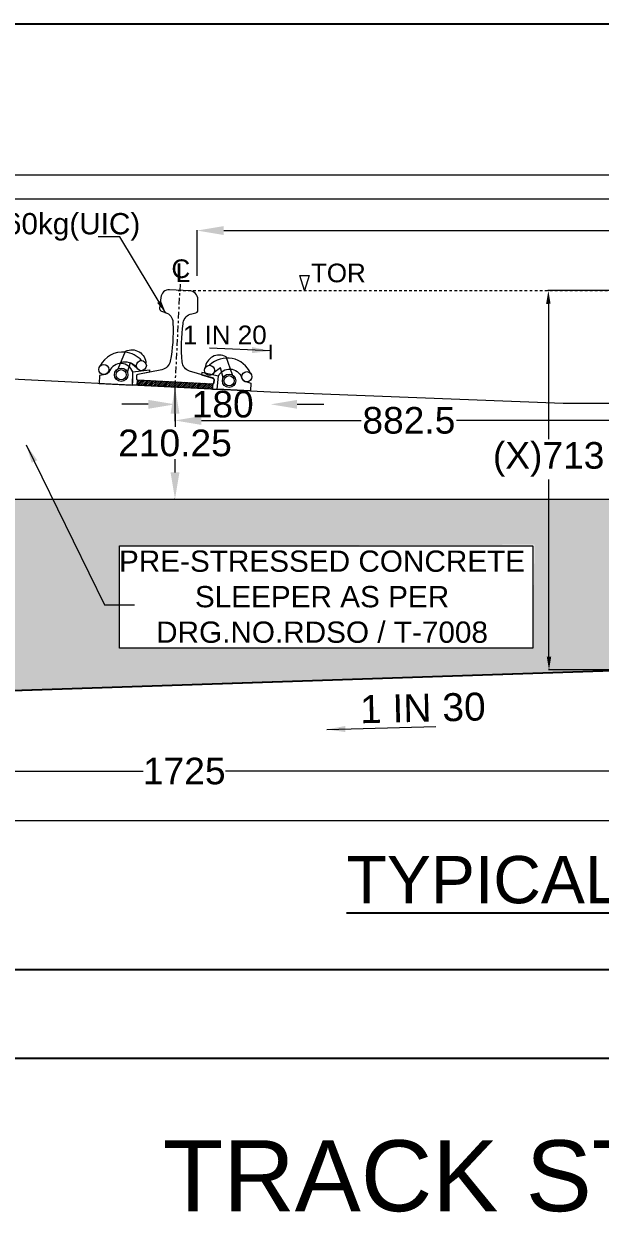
# Model space of a CAD drawing. Header units: metres. Extents: x 0 to 841, y 0 to 594.
# Drawn here: x 725.2 to 749.6, y 357.4 to 407.7 of the extents above; entities that cross this region are included whole.
import ezdxf

# ---------------------------------------------------------------- set-up
doc = ezdxf.new("R2010")
doc.units = ezdxf.units.M
doc.header["$MEASUREMENT"] = 0
doc.linetypes.add('CENTER', pattern=[2, 1.25, -0.25, 0.25, -0.25])
doc.linetypes.add('DASHED', pattern=[0.75, 0.5, -0.25])
for name, color, linetype, lineweight in [('AA_CON_0.30', 7, 'Continuous', 30), ('AA_TXT_0.20', 7, 'Continuous', 20), ('DIM', 7, 'Continuous', 5), ('DRAWING', 7, 'Continuous', 13), ('HATCH', 254, 'Continuous', 5), ('TRACK', 7, 'Continuous', 25)]:
    doc.layers.add(name, color=color, linetype=linetype, lineweight=lineweight)
doc.layers.add('LEGEND', color=7, linetype='Continuous')
doc.styles.get("Standard").update_dxf_attribs({"font": 'arial.ttf'})
doc.styles.add('Style-Arial', font='arial.ttf')
doc.dimstyles.new('1-100', dxfattribs={"dimtxt": 25, "dimasz": 25, "dimexe": 1, "dimexo": 1, "dimgap": 0.09, "dimtad": 0, "dimtih": 1, "dimtoh": 1, "dimdec": 0, "dimzin": 0, "dimdsep": 46, "dimtxsty": 'Standard', "dimcen": 0.09, "dimclrd": 256, "dimclre": 256, "dimclrt": 256, "dimadec": 0, "dimazin": 0, "dimtfac": 1, "dimtdec": 0, "dimtofl": 0, "dimtmove": 0, "dimatfit": 3, "dimfxl": 1, "dimtolj": 1, "dimtzin": 0, "dimlwd": 9, "dimlwe": 9, "dimarcsym": 0})

# ---------------------------------------------------------------- blocks, each defined once
blk = doc.blocks.new('*T57')
at = {"color": 0, "linetype": 'ByBlock', "lineweight": -2, "transparency": 16777216}
for p, q in [((0, 0), (138.7093478997689, 0)), ((0, 0), (0, -61.24867570331594)), ((138.7093478997689, 0), (138.7093478997689, -61.24867570331594)), ((0, -10), (138.7093478997689, -10)), ((78.0035726963323, -10), (78.0035726963323, -61.24867570331594)), ((78.0035726963323, -23.24867570331594), (138.7093478997689, -23.24867570331594)), ((99.65152478424193, -23.24867570331594), (99.65152478424193, -61.24867570331594)), ((78.0035726963323, -29.24867570331594), (138.7093478997689, -29.24867570331594)), ((0, -35.24867570331594), (138.7093478997689, -35.24867570331594)), ((0, -41.24867570331594), (138.7093478997689, -41.24867570331594)), ((0, -47.24867570331594), (138.7093478997689, -47.24867570331594)), ((0, -53.24867570331594), (138.7093478997689, -53.24867570331594)), ((0, -61.24867570331594), (138.7093478997689, -61.24867570331594))]:
    blk.add_line(p, q, dxfattribs=at)
at = {"color": 0, "transparency": 16777216}
for s, insert, char_height, width, attachment_point in [('TRACK STRUCTURE', (69.35467394988439, -5), 3, 138.5893478997689, 5), ('{\\C256;Difference between \\PFL- RL (Below Rail Seat)}', (108.3564602980506, -16.62433785165797), 2.5, 60.58577520343659, 5), ('{\\C256;RAIL SECTION: 60Kg/m (UIC 60Kg/m) \\PDFC LINE: 60Kg/m (UIC 60Kg/m)                                  IR MAIN LINE:52Kg/m}', (1.5, -22.62433785165797), 2.5, 75.0035726963323, 4), ('IR Line', (88.82754874028706, -26.24867570331594), 2.5, 21.52795208790963, 5), ('DFC', (119.1804363420054, -26.24867570331594), 2.5, 38.93782311552696, 5), ('172mm', (88.82754874028706, -32.24867570331594), 2.5, 21.52795208790963, 5), ('172mm', (119.1804363420054, -32.24867570331594), 2.5, 38.93782311552696, 5), ('RUBBER PAD ', (1.5, -38.24867570331594), 2.5, 75.0035726963323, 4), ('6mm', (88.82754874028706, -38.24867570331594), 2.5, 21.52795208790963, 5), ('10mm', (119.1804363420054, -38.24867570331594), 2.5, 38.93782311552696, 5), ('SLEEPER DEPTH', (1.5, -44.24867570331594), 2.5, 75.0035726963323, 4), ('210mm', (88.82754874028706, -44.24867570331594), 2.5, 21.52795208790963, 5), ('210mm', (119.1804363420054, -44.24867570331594), 2.5, 38.93782311552696, 5), ('BALLAST CUSHION', (1.5, -50.24867570331594), 2.5, 75.0035726963323, 4), ('300mm', (88.82754874028706, -50.24867570331594), 2.5, 21.52795208790963, 5), ('350mm', (119.1804363420054, -50.24867570331594), 2.5, 38.93782311552696, 5), ('Total Depth (FL TO RL)', (76.0035726963323, -57.24867570331594), 2.5, 74.0035726963323, 6), ('688mm', (88.82754874028706, -57.24867570331594), 2.5, 21.52795208790963, 5), ('742mm', (119.1804363420054, -57.24867570331594), 2.5, 38.93782311552696, 5)]:
    blk.add_mtext(s, dxfattribs=dict(at, insert=insert, char_height=char_height, width=width, attachment_point=attachment_point))
blk = doc.blocks.new('*D1543')
at = {"linetype": 'Continuous', "lineweight": 9, "transparency": 16777216}
for p, q in [((-30840.92372834956, 14590.79548127978), (-30840.92372834956, 14676.834664316)), ((-30790.92372834956, 14675.834664316), (-30024.61246761366, 14675.834664316)), ((-29214.72684309579, 14675.834664316), (-29870.03538712253, 14675.834664316)), ((-29164.72684309579, 14586.92049983962), (-29164.72684309579, 14676.834664316))]:
    blk.add_line(p, q, dxfattribs=at)
at = {"linetype": 'Continuous', "transparency": 16777216}
for points in [[(-30790.92372834956, 14684.16799764934), (-30790.92372834956, 14667.50133098267), (-30840.92372834956, 14675.834664316)], [(-29214.72684309579, 14684.16799764934), (-29214.72684309579, 14667.50133098267), (-29164.72684309579, 14675.834664316)]]:
    blk.add_solid(points, dxfattribs=at)
at = {"layer": 'Defpoints', "color": 0, "linetype": 'Continuous', "transparency": 16777216}
for p in [(-29164.72684309579, 14675.834664316), (-30840.92372834956, 14589.79548127978), (-29164.72684309579, 14585.92049983962)]:
    blk.add_point(p, dxfattribs=at)
at = {"color": 7, "linetype": 'Continuous', "lineweight": 0, "transparency": 16777216, "insert": (-29947.3239273681, 14675.834664316), "char_height": 50, "attachment_point": 5}
blk.add_mtext('\\A1;1676 ', dxfattribs=at)
blk = doc.blocks.new('*D1544')
at = {"linetype": 'Continuous', "lineweight": 9, "transparency": 16777216}
for p, q in [((-31377.72684309579, 14634.96517668135), (-31377.72684309579, 14736.57189229538)), ((-31327.72684309579, 14735.57189229538), (-30011.91204012657, 14735.57189229538)), ((-28677.72684309579, 14735.57189229538), (-29851.91204012657, 14735.57189229538)), ((-28627.72684309579, 14586.64120431224), (-28627.72684309579, 14736.57189229538))]:
    blk.add_line(p, q, dxfattribs=at)
at = {"linetype": 'Continuous', "transparency": 16777216}
for points in [[(-31327.72684309579, 14743.90522562872), (-31327.72684309579, 14727.23855896205), (-31377.72684309579, 14735.57189229538)], [(-28677.72684309579, 14743.90522562872), (-28677.72684309579, 14727.23855896205), (-28627.72684309579, 14735.57189229538)]]:
    blk.add_solid(points, dxfattribs=at)
at = {"layer": 'Defpoints', "color": 0, "linetype": 'Continuous', "transparency": 16777216}
for p in [(-28627.72684309579, 14735.57189229538), (-31377.72684309579, 14633.96517668135), (-28627.72684309579, 14585.64120431224)]:
    blk.add_point(p, dxfattribs=at)
at = {"color": 7, "linetype": 'Continuous', "lineweight": 0, "transparency": 16777216, "insert": (-29931.91204012657, 14735.57189229538), "char_height": 50, "attachment_point": 5}
blk.add_mtext('\\A1;2750 ', dxfattribs=at)
blk = doc.blocks.new('*D1552')
at = {"linetype": 'Continuous', "lineweight": 9, "transparency": 16777216}
for p, q in [((-30882.86402736227, 14381.71200809332), (-30883.58424943681, 14381.71200809332)), ((-30882.58424943681, 14331.71200809332), (-30882.58424943681, 14307.11565747953)), ((-30882.58424943681, 14221.46200809332), (-30882.58424943681, 14246.05835870737)), ((-30882.86402736227, 14171.46200809332), (-30883.58424943681, 14171.46200809332))]:
    blk.add_line(p, q, dxfattribs=at)
at = {"linetype": 'Continuous', "transparency": 16777216}
for points in [[(-30890.91758277014, 14331.71200809332), (-30874.25091610348, 14331.71200809332), (-30882.58424943681, 14381.71200809332)], [(-30890.91758277014, 14221.46200809332), (-30874.25091610348, 14221.46200809332), (-30882.58424943681, 14171.46200809332)]]:
    blk.add_solid(points, dxfattribs=at)
at = {"layer": 'Defpoints', "color": 0, "linetype": 'Continuous', "transparency": 16777216}
for p in [(-30881.86402736227, 14381.71200809332), (-30882.58424943681, 14171.46200809332), (-30881.86402736227, 14171.46200809332)]:
    blk.add_point(p, dxfattribs=at)
at = {"color": 7, "linetype": 'Continuous', "transparency": 16777216, "insert": (-30882.5842494368, 14276.58700809345), "char_height": 50, "width": 71.13778990450204, "attachment_point": 5}
blk.add_mtext('\\A1;210.25', dxfattribs=at)
blk = doc.blocks.new('*D1553')
at = {"linetype": 'Continuous', "lineweight": 9, "transparency": 16777216}
for p, q in [((-30932.86402736238, 14349.38044393633), (-30982.86402736238, 14349.38044393633)), ((-30652.86402736238, 14349.38044393633), (-30602.86402736238, 14349.38044393633))]:
    blk.add_line(p, q, dxfattribs=at)
at = {"linetype": 'Continuous', "transparency": 16777216}
for points in [[(-30932.86402736238, 14357.71377726966), (-30932.86402736238, 14341.047110603), (-30882.86402736238, 14349.38044393633)], [(-30652.86402736238, 14357.71377726966), (-30652.86402736238, 14341.047110603), (-30702.86402736238, 14349.38044393633)]]:
    blk.add_solid(points, dxfattribs=at)
at = {"layer": 'Defpoints', "color": 0, "linetype": 'Continuous', "transparency": 16777216}
for p in [(-30882.86402736238, 14349.38044393633), (-30882.86402736238, 14349.38044393633), (-30702.86402736238, 14349.38044393633)]:
    blk.add_point(p, dxfattribs=at)
at = {"color": 7, "linetype": 'Continuous', "transparency": 16777216, "insert": (-30792.86402736238, 14349.38044393633), "char_height": 50, "attachment_point": 5}
blk.add_mtext('\\A1;180', dxfattribs=at)
blk = doc.blocks.new('*D1554')
at = {"linetype": 'Continuous', "lineweight": 9, "transparency": 16777216}
for p, q in [((-32803.77225445228, 13566.95905255448), (-31538.63836187084, 13566.95905255448)), ((-30052.72684309568, 13566.95905255448), (-31317.86073567712, 13566.95905255448))]:
    blk.add_line(p, q, dxfattribs=at)
at = {"linetype": 'Continuous', "transparency": 16777216}
for points in [[(-32803.77225445228, 13575.29238588781), (-32803.77225445228, 13558.62571922114), (-32853.77225445228, 13566.95905255448)], [(-30052.72684309568, 13575.29238588781), (-30052.72684309568, 13558.62571922114), (-30002.72684309568, 13566.95905255448)]]:
    blk.add_solid(points, dxfattribs=at)
at = {"layer": 'Defpoints', "color": 0, "linetype": 'Continuous', "transparency": 16777216}
for p in [(-32853.77225445228, 13566.95905255448), (-30002.72684309568, 13566.95905255448), (-30002.72684309568, 13566.95905255448)]:
    blk.add_point(p, dxfattribs=at)
at = {"color": 7, "linetype": 'Continuous', "transparency": 16777216, "insert": (-31428.24954877398, 13566.95905255448), "char_height": 75, "attachment_point": 5}
blk.add_mtext('\\A1;2851', dxfattribs=at)
blk = doc.blocks.new('*D1555')
at = {"linetype": 'Continuous', "lineweight": 9, "transparency": 16777216}
for p, q in [((-31677.72684309568, 13660.16925033083), (-30942.72002181327, 13660.16925033083)), ((-30052.72684309568, 13660.16925033083), (-30787.73366437808, 13660.16925033083))]:
    blk.add_line(p, q, dxfattribs=at)
at = {"linetype": 'Continuous', "transparency": 16777216}
for points in [[(-31677.72684309568, 13668.50258366416), (-31677.72684309568, 13651.8359169975), (-31727.72684309568, 13660.16925033083)], [(-30052.72684309568, 13668.50258366416), (-30052.72684309568, 13651.8359169975), (-30002.72684309568, 13660.16925033083)]]:
    blk.add_solid(points, dxfattribs=at)
at = {"layer": 'Defpoints', "color": 0, "linetype": 'Continuous', "transparency": 16777216}
for p in [(-31727.72684309568, 13660.16925033083), (-30002.72684309568, 13660.16925033083), (-30002.72684309568, 13660.16925033083)]:
    blk.add_point(p, dxfattribs=at)
at = {"color": 7, "linetype": 'Continuous', "transparency": 16777216, "insert": (-30865.22684309568, 13660.16925033083), "char_height": 50, "attachment_point": 5}
blk.add_mtext('\\A1;1725', dxfattribs=at)
blk = doc.blocks.new('*D1537')
at = {"linetype": 'Continuous', "lineweight": 9, "transparency": 16777216}
for p, q in [((-30882.86402736238, 14380.71200809328), (-30882.86402736238, 14318.04887977941)), ((-30002.72684309568, 14380.71200809328), (-30002.72684309568, 14318.04887977941)), ((-30832.86402736238, 14319.04887977941), (-30532.37933700256, 14319.04887977941)), ((-30052.72684309568, 14319.04887977941), (-30353.21153345549, 14319.04887977941))]:
    blk.add_line(p, q, dxfattribs=at)
at = {"linetype": 'Continuous', "transparency": 16777216}
for points in [[(-30832.86402736238, 14327.38221311274), (-30832.86402736238, 14310.71554644608), (-30882.86402736238, 14319.04887977941)], [(-30052.72684309568, 14327.38221311274), (-30052.72684309568, 14310.71554644608), (-30002.72684309568, 14319.04887977941)]]:
    blk.add_solid(points, dxfattribs=at)
at = {"layer": 'Defpoints', "color": 0, "linetype": 'Continuous', "transparency": 16777216}
for p in [(-30882.86402736238, 14381.71200809328), (-30002.72684309568, 14381.71200809328), (-30002.72684309568, 14319.04887977941)]:
    blk.add_point(p, dxfattribs=at)
at = {"color": 7, "linetype": 'Continuous', "transparency": 16777216, "insert": (-30442.79543522903, 14319.04887977941), "char_height": 50, "attachment_point": 5}
blk.add_mtext('\\A1;882.5', dxfattribs=at)
blk = doc.blocks.new('*D1566')
at = {"linetype": 'Continuous', "lineweight": 9, "transparency": 16777216}
for p, q in [((-33153.97131681273, 14780.01980448209), (-31720.30624177874, 14780.01980448209)), ((-30052.97131681297, 14780.01980448209), (-31486.63639184696, 14780.01980448209))]:
    blk.add_line(p, q, dxfattribs=at)
at = {"linetype": 'Continuous', "transparency": 16777216}
for points in [[(-33153.97131681273, 14788.35313781542), (-33153.97131681273, 14771.68647114875), (-33203.97131681273, 14780.01980448209)], [(-30052.97131681297, 14788.35313781542), (-30052.97131681297, 14771.68647114875), (-30002.97131681297, 14780.01980448209)]]:
    blk.add_solid(points, dxfattribs=at)
at = {"layer": 'Defpoints', "color": 0, "linetype": 'Continuous', "transparency": 16777216}
for p in [(-33203.97131681273, 14780.01980448209), (-33203.97131681273, 14780.01980448209), (-30002.97131681297, 14780.01980448209)]:
    blk.add_point(p, dxfattribs=at)
at = {"color": 7, "linetype": 'Continuous', "transparency": 16777216, "insert": (-31603.47131681285, 14780.01980448209), "char_height": 75, "attachment_point": 5}
blk.add_mtext('\\A1;3800', dxfattribs=at)
blk = doc.blocks.new('*D1535')
at = {"linetype": 'Continuous', "lineweight": 9, "transparency": 16777216}
for p, q in [((-30003.72684157131, 14563.48306203131), (-30181.50104484767, 14563.17265742553)), ((-30180.4573949132, 14538.17444159291), (-30180.01316624301, 14283.7568316565)), ((-30179.3002241138, 13875.44227497425), (-30179.8812469265, 14208.20430778202)), ((-30002.48236785425, 13850.7509716307), (-30180.25657113061, 13850.44056702492))]:
    blk.add_line(p, q, dxfattribs=at)
at = {"linetype": 'Continuous', "transparency": 16777216}
for points in [[(-30176.29073459803, 14538.18171683604), (-30184.62405522836, 14538.16716634977), (-30180.50104637203, 14563.17440348388)], [(-30175.13356379863, 13875.44955021738), (-30183.46688442896, 13875.43499973111), (-30179.25657265497, 13850.44231308327)]]:
    blk.add_solid(points, dxfattribs=at)
at = {"layer": 'Defpoints', "color": 0, "linetype": 'Continuous', "transparency": 16777216}
for p in [(-30002.72684309567, 14563.48480808966), (-30179.25657265497, 13850.44231308327), (-30001.48236937861, 13850.75271768906)]:
    blk.add_point(p, dxfattribs=at)
at = {"color": 7, "linetype": 'Continuous', "transparency": 16777216, "insert": (-30179.94720658475, 14245.98056971926), "char_height": 50, "attachment_point": 5}
blk.add_mtext('\\A1;(X)713', dxfattribs=at)
blk = doc.blocks.new('TY-TCS')
at = {"layer": 'HATCH', "linetype": 'Continuous', "lineweight": 5}
h = blk.add_hatch(dxfattribs=at)
h.set_pattern_fill('GRAVEL', color=8, scale=100)
h.set_pattern_definition([(228.012787504, (-923182.6969355047, -235702.206809955), (-800.0000000000063, -900.0000000000003), [13.4536, -1331.90880470737]), (184.969740728, (-923191.6969355047, -235712.206809955), (1199.999999999997, 100.0000000000035), [23.0868, -2285.592476122999]), (132.510447078, (-923214.6969355047, -235714.206809955), (1000.000000000012, -1099.999999999987), [16.2788, -1611.60325960997]), (267.273689006, (-923253.6969355047, -235739.206809955), (100.0000000000024, 2000.000000000002), [21.02379999999997, -2081.355804162896]), (292.833654178, (-923254.6969355047, -235760.206809955), (-499.9999999999989, 1200.000000000003), [20.61549999999997, -2040.937312808828]), (357.273689006, (-923246.6969355047, -235779.206809955), (-2000.000000000002, 100.0000000000026), [21.02379999999997, -2081.355804162896]), (37.6942404667, (-923225.6969355047, -235780.206809955), (-1300, -999.9999999999974), [27.8029, -2752.4848548916]), (72.2553283749, (-923203.6969355047, -235763.206809955), (700.0000000000027, 2200), [26.24879999999997, -2598.632149681336]), (121.429565615, (-923195.6969355047, -235738.206809955), (-800.0000000000019, 1299.999999999999), [21.095, -2088.4073109729]), (175.236358309, (-923206.6969355047, -235720.206809955), (1099.999999999998, -100.0000000000038), [24.0832, -1180.07625787923]), (222.397437798, (-923230.6969355047, -235718.206809955), (-1199.999999999996, -1099.999999999997), [31.1448, -3083.33750047949]), (138.814074834, (-923154.6969355047, -235740.206809955), (-700.0000000000033, 600), [10.63009999999998, -1052.384481273468]), (171.46923439, (-923162.6969355047, -235733.206809955), (1300, -199.9999999999995), [20.2237, -2002.1511416157]), (225, (-923182.6969355047, -235730.206809955), (-1.110223024625157e-14, -99.99999999999329), [14.1421, -127.27925623731]), (203.198590514, (-923189.6969355047, -235718.206809955), (499.9999999999989, 199.9999999999975), [7.6158, -753.96151058639]), (291.801409486, (-923196.6969355047, -235721.206809955), (-99.9999999999684, 300.0000000000102), [10.7703, -527.74618071345]), (30.96375653209999, (-923192.6969355047, -235731.206809955), (300.0000000000053, 199.999999999998), [17.4929, -565.6022894845298]), (161.565051177, (-923177.6969355047, -235722.206809955), (200.0000000000012, -99.99999999999767), [12.64909999999999, -303.5786660168395]), (16.389540334, (-923254.6969355047, -235721.206809955), (999.9999999999966, 300.0000000000044), [17.72, -1754.28451466694]), (70.3461759419, (-923237.6969355047, -235716.206809955), (-400.000000000122, -1100.00000000034), [14.8661, -1471.7407747319]), (293.198590514, (-923177.6969355047, -235702.206809955), (-199.999999999997, 499.9999999999991), [15.2315, -746.34581058639]), (343.610459666, (-923171.6969355047, -235716.206809955), (-999.9999999999966, 300.0000000000044), [17.71999999999997, -1754.284514666898]), (339.44395478, (-923254.6969355047, -235783.206809955), (-500.0000000000036, 200.0000000000024), [17.08799999999997, -837.312374531749]), (294.775140569, (-923238.6969355047, -235789.206809955), (-500.0000000000005, 1100), [14.3178, -1417.4643063276]), (66.8014094864, (-923176.6969355047, -235802.206809955), (199.9999999999981, 499.999999999997), [15.2315, -746.34581058639]), (17.3540246363, (-923170.6969355047, -235788.206809955), (-1299.999999999998, -399.9999999999962), [16.7631, -1659.542361424]), (69.44395478040002, (-923225.6969355047, -235802.206809955), (-200.0000000000007, -499.9999999999955), [8.543999999999984, -845.856374531749]), (101.309932474, (-923182.6969355047, -235802.206809955), (-99.99999999999638, 400.0000000000013), [5.099, -504.80295135928]), (165.963756532, (-923183.6969355047, -235797.206809955), (299.9999999999959, -100.0000000000001), [20.6155, -391.69506256177]), (186.009005957, (-923203.6969355047, -235792.206809955), (1000.000000000005, 99.99999999999831), [19.105, -1891.39231745428]), (303.690067526, (-923192.6969355047, -235740.206809955), (-99.99999999999872, 199.9999999999986), [14.42219999999998, -346.1329275463995]), (353.157226587, (-923184.6969355047, -235752.206809955), (1700.000000000001, -200.0000000000053), [25.1794, -2492.75626240283]), (60.9453959009, (-923159.6969355047, -235755.206809955), (-399.9999999999976, -699.9999999999977), [10.2956, -1019.2674140987]), (90, (-923154.6969355047, -235746.206809955), (-99.99999999999999, 100), [6, -94]), (120.256437164, (-923205.6969355047, -235789.206809955), (400.0000000000009, -700.0000000000008), [13.8924, -1375.35199894498]), (48.01278750420001, (-923212.6969355047, -235777.206809955), (800, 899.9999999999975), [26.9072, -1318.45520470737]), (0, (-923194.6969355047, -235757.206809955), (100, 100), [26, -74]), (325.3048464690001, (-923168.6969355047, -235757.206809955), (1000.000000000014, -699.9999999999825), [15.81139999999998, -1565.327430084198]), (254.054604099, (-923155.6969355047, -235766.206809955), (-100.0000000000038, -400.0000000000005), [14.5602, -713.45078892805]), (207.645975364, (-923159.6969355047, -235780.206809955), (-1899.999999999995, -1000.000000000005), [23.7065, -2346.94741822594]), (175.42607874, (-923180.6969355047, -235791.206809955), (-1299.999999999995, 100.0000000000001), [25.0799, -2482.90734079689])])
h.paths.add_polyline_path([(-28963.73236119858, 13891.61201819262), (-28314.77831455931, 13891.61201819262)], flags=16)
h.paths.add_polyline_path([(-28628.46523481311, 13961.95348740349), (-28628.46523481311, 14028.70523603226), (-28510.82074217388, 14028.70523603229), (-28510.82074217388, 13961.95348740349)], flags=16)
h.paths.add_polyline_path([(-30935.51124536415, 14083.75217172212), (-30237.73423768212, 14083.75217172212), (-30908.6455781793, 14083.75217172212)], flags=0)
h.paths.add_polyline_path([(-31385.59666983102, 13982.98355127175), (-31491.80778679653, 13982.98355127175), (-31491.80778679653, 14042.26940575798), (-31385.59666983102, 14042.26940575804)], flags=16)
h.paths.add_polyline_path([(-31385.74646287033, 13982.98355127178), (-31487.01913339359, 13982.98355127181), (-31487.04419651366, 13972.7967975761), (-31385.77152599039, 13972.79679757613)], flags=16)
h.paths.add_polyline_path([(-31486.87326862308, 14042.26940575801), (-31385.60059809982, 14042.26940575801), (-31385.58194326301, 14049.85155144005), (-31486.85461378616, 14049.85155143999)], flags=16)
h.paths.add_polyline_path([(-31387.0285440904, 14258.81463318021), (-31493.23966105602, 14258.81463318021), (-31493.23966105602, 14318.10048766644), (-31387.0285440904, 14318.10048766644)], flags=16)
h.paths.add_polyline_path([(-29902.34192796907, 13940.14371639464), (-29902.34192796907, 13996.13398862729), (-29604.42223163258, 13998.48977968932), (-29604.06698988198, 14000.14579795243), (-29903.35816475196, 13996.76716032406), (-29903.36903820519, 13940.14371639464)], flags=16)
h.paths.add_polyline_path([(-28622.72572038713, 14256.84811220079), (-28622.72572038713, 14316.13396668705), (-28516.51460342162, 14316.13396668702), (-28516.51460342162, 14256.84811220085)], flags=16)
h.paths.add_polyline_path([(-28604.77662055014, 14316.13396668708), (-28535.07497445954, 14316.13396668705), (-28535.07497445954, 14323.68741714049), (-28604.77662055002, 14323.68741714049)], flags=16)
h.paths.add_polyline_path([(-30987.23878588673, 13891.16091095632), (-30987.23878588673, 14083.75217172212), (-30206.62588607505, 14085.57216356956), (-30209.66017774231, 13891.16091095632)], flags=16)
h.paths.add_polyline_path([(-30955.09693022773, 14083.75217172212), (-30227.67286904954, 14083.75217172212), (-30209.66017774231, 14083.75217172212), (-30889.69554468004, 14083.75217172212)], flags=0)
h.paths.add_polyline_path([(-28330.83240157721, 14121.20038459118), (-28330.83240157721, 14180.48623907741), (-28224.62128461158, 14180.48623907738), (-28224.62128461158, 14121.20038459115)], flags=16)
h.paths.add_polyline_path([(-29122.58965882921, 14121.46200809329), (-28968.30665628526, 14120.67233800441), (-28968.30665628526, 13874.19933979058), (-29123.0137841502, 13877.03101673407), (-29122.58965882921, 13821.46200809383), (-27151.67240949097, 13755.75905235671), (-27252.72684309602, 13823.12867476008), (-28277.72684309579, 14506.46200809328), (-28627.72684309579, 14406.46200809328), (-28627.72684309579, 14171.46200809328), (-29122.58965882921, 14171.46200809328)])
h.paths.add_polyline_path([(-29528.64142103404, 13996.73624402913), (-29528.64142103404, 13942.77671784567), (-29902.34192796907, 13942.77671784564), (-29902.34192796907, 13996.73624402913)], flags=16)
edge = h.paths.add_edge_path()
edge.add_line((-29299.19474840107, 14120.67233800441), (-29122.58965882909, 14121.46200809326))
edge.add_line((-29122.58965882909, 14121.46200809326), (-29122.58965882921, 14171.46200809328))
edge.add_line((-29122.58965882921, 14171.46200809328), (-30002.72684309568, 14171.46200809328))
edge.add_line((-30002.72684309568, 14171.46200809328), (-30002.72684309568, 14038.43397324628))
edge.add_line((-30002.72684309568, 14038.43397324628), (-29946.671658187, 14038.43397324631))
edge.add_line((-29946.671658187, 14038.43397324631), (-29946.67165818712, 13979.14811876003))
edge.add_line((-29946.67165818712, 13979.14811876003), (-30002.72684309568, 13979.14811876))
edge.add_line((-30002.72684309568, 13979.14811876), (-30002.72684309568, 13860.7049309744))
edge.add_arc((-30001.81255703228, 13850.79705710574), 9.949969025235065, -2.068105673421485, 95.27225081751658, ccw=False)
edge.add_line((-29991.86906904803, 13850.4379884353), (-29122.58965882921, 13821.46200809383))
edge.add_line((-29122.58965882921, 13821.46200809383), (-29123.01378415008, 13877.0310167341))
edge.add_line((-29123.01378415008, 13877.0310167341), (-29299.19474840107, 13874.19933979058))
edge.add_line((-29299.19474840107, 13874.19933979058), (-29299.19474840107, 14120.67233800441))
h.paths.add_polyline_path([(-29663.40415989427, 13942.7767178457), (-29902.34192796896, 13942.77671784564), (-29902.34192796896, 13939.8401280276), (-29663.40415989427, 13939.84012802757)], flags=16)
h.paths.add_polyline_path([(-31783.12676863844, 14180.70712158873), (-31676.91565167316, 14180.7071215887), (-31676.91565167293, 14121.42126710247), (-31783.12676863867, 14121.42126710247)], flags=16)
edge = h.paths.add_edge_path()
edge.add_line((-30002.72684309556, 13979.14811876009), (-30052.88277515263, 13979.14811876003))
edge.add_line((-30052.88277515263, 13979.14811876003), (-30052.88277515286, 14038.43397324628))
edge.add_line((-30052.88277515286, 14038.43397324628), (-30002.72684309556, 14038.43397324628))
edge.add_line((-30002.72684309556, 14038.43397324628), (-30002.72684309568, 14171.46200809328))
edge.add_line((-30002.72684309568, 14171.46200809328), (-31377.72684309579, 14171.46200809328))
edge.add_line((-31377.72684309579, 14171.46200809328), (-31377.72684309579, 14406.46200809328))
edge.add_line((-31377.72684309579, 14406.46200809328), (-31727.72684309579, 14506.46200809328))
edge.add_line((-31727.72684309579, 14506.46200809328), (-32853.77225445228, 13755.76506718894))
edge.add_line((-32853.77225445228, 13755.76506718894), (-32752.72684309568, 13759.14076013293))
edge.add_line((-32752.72684309568, 13759.14076013293), (-30011.75805776689, 13850.49889818631))
edge.add_arc((-30001.81255703215, 13850.79705710567), 9.94996902536936, 95.272250818224, 181.7171717162015, ccw=False)
edge.add_line((-30002.72684309568, 13860.70493097446), (-30002.72684309556, 13979.14811876009))
at = {"layer": 'HATCH', "linetype": 'Continuous', "lineweight": 0}
h = blk.add_hatch(dxfattribs=at)
h.set_pattern_fill('ANSI31', scale=20, angle=0.0007921868097240807)
h.set_pattern_definition([(45.00079218680972, (-237799.7204801932, -205673.2306641835), (-1.767791394417266, 1.767742511177535), [])])
h.paths.add_polyline_path([(-30952.99773425719, 14395.23216467028), (-30811.73129194841, 14388.16688448284), (-30812.23080620804, 14378.17936799958), (-30953.49724851671, 14385.24464818698)])
at = {"color": 7, "linetype": 'DASHED', "lineweight": 0, "ltscale": 10}
blk.add_line((-30876.55275055958, 14563.48480808965), (-29132.06663935637, 14563.48480808968), dxfattribs=at)
at = {"color": 7, "linetype": 'Continuous'}
blk.add_line((-30702.86402736226, 14460.94107031307), (-30702.86402736226, 14433.91406171024), dxfattribs=at)
at = {"color": 7, "lineweight": 0, "ltscale": 7}
for points in [[(-30851.1599050996, 14519.49585584895), (-30843.64719344157, 14520.97974034978, 0.35818062930382), (-30839.61605771218, 14525.8849033257), (-30839.6157719015, 14546.55648180784, 0.3996556434453328), (-30854.81654908467, 14562.53672940138), (-30892.7291865928, 14564.43288677791, 0.3996556434453328), (-30909.44858684106, 14550.04909049647), (-30911.51087406737, 14529.48064066627, 0.35818062930382), (-30907.9892829025, 14524.19773665848), (-30900.66212108621, 14521.9716527907, -0.3165811671276137), (-30886.50042724883, 14503.82394134457, -0.001770047143954096), (-30886.40294443845, 14501.70212958203, -0.05727655794969436), (-30891.64341849735, 14430.28185814529, -0.3053945469346763), (-30907.40730649204, 14414.44195140619), (-30952.48842332949, 14405.53768706048, 0.3441507314099413), (-30954.90335971239, 14402.74440207399), (-30955.17348057887, 14397.34348196804, 0.4142135623730951), (-30953.27588013426, 14395.24607581948), (-30811.45314607123, 14388.15297333369, 0.4142135623730951), (-30809.35573992244, 14390.0505737784), (-30809.04661816108, 14396.23129560726, 0.3441507314085851), (-30810.4627357446, 14398.24483130078), (-30855.17749350978, 14411.82973680799, -0.3053945469270631), (-30869.28223873215, 14429.16348921217, -0.0572330653295313), (-30867.37827689707, 14500.69508467577, -0.001816476786248583), (-30867.0616728366, 14502.85173418626, -0.3165811671222938), (-30851.15990510007, 14519.49585584886)], [(-30989.35144422267, 14416.35059964069), (-30975.38390772144, 14449.29506744622, -0.5447808214378396), (-30937.21380708663, 14425.79810654398, 1.978454313137597)], [(-30962.15134905366, 14389.68247281425), (-30962.15106248047, 14410.40919831552, 0.6690961781347621), (-31005.64658611914, 14412.40900728159, -0.3140831761303707), (-31016.84693752549, 14404.92674158502), (-31024.29221769661, 14403.66759374298), (-31025.03467758867, 14388.82251120894), (-30962.35115475749, 14385.68746622122)], [(-30774.66820935468, 14404.624212514), (-30786.3714770269, 14438.43935055443, 0.5447808214378396), (-30826.04591059539, 14417.58262321973, -1.978454313137597)], [(-30953.49724851671, 14385.24464818661), (-30962.35115475749, 14385.68746622128), (-30962.15106248047, 14410.40919831549), (-30930.532799971, 14414.41109992412), (-30930.54994015797, 14409.87089943839), (-30952.48842332949, 14405.53768706019, 0.3441507314063771), (-30954.90335971239, 14402.7444020737), (-30955.17348057887, 14397.34348196775, 0.4528229121940649), (-30952.99773425719, 14395.23216466999), (-30953.29744281288, 14389.23965478005)], [(-30812.22216265328, 14378.17893570237), (-30803.36825641239, 14377.73611766778), (-30801.10076984839, 14402.35228509773), (-30832.16194577044, 14409.48902741764), (-30832.59790386882, 14404.96977363265), (-30811.20125995128, 14398.46920423867, -0.3441507314063771), (-30809.07708357583, 14395.44890069836), (-30809.34720444231, 14390.04798059238, -0.4528229121940649), (-30811.72275646817, 14388.16429129685), (-30812.02246502385, 14382.17178140691)], [(-30803.36825641239, 14377.73611766793), (-30801.10076984839, 14402.35228509773, -0.6690961781347621), (-30757.62276426755, 14400.00221207662, 0.3140831761303707), (-30747.22487240104, 14391.43973484659), (-30739.94238176366, 14389.44399432483), (-30740.68473358132, 14374.60107267988), (-30803.36825641239, 14377.73611766793)]]:
    blk.add_lwpolyline(points, format="xyb", dxfattribs=at)
at = {"color": 7, "linetype": 'Continuous', "lineweight": 0}
for points in [[(-32853.82939729112, 13755.72697196307), (-31727.72684309579, 14506.46200809328), (-31377.72684309579, 14406.46200809328), (-31377.72684309579, 14171.46200809328), (-28627.72684309579, 14171.46200809328), (-28627.72684309579, 14406.46200809328), (-28277.72684309579, 14506.46200809328), (-27151.67240949097, 13755.75905235671)], [(-31377.72684309579, 14406.46200809328), (-30702.86402736226, 14372.70951314244), (-30152.72684309579, 14351.46200809328), (-29852.72684309579, 14351.46200809328), (-29302.58965882933, 14372.70951314244), (-28627.72684309579, 14406.46200809328)]]:
    blk.add_lwpolyline(points, dxfattribs=at)
at = {"color": 7, "lineweight": 0, "ltscale": 7}
for points in [[(-30972.22003427293, 14409.87160338607), (-30966.31308072206, 14428.0987766124), (-30954.84445491346, 14418.76281546435)], [(-30792.19923849596, 14399.3208535235), (-30796.85762531374, 14417.90636875265), (-30808.93245891173, 14409.36892521998)], [(-30811.93109765224, 14384.17187788954), (-30812.23080620804, 14378.17936799958), (-30953.49724851671, 14385.24464818698), (-30952.99773425719, 14395.23216467028), (-30811.73129194841, 14388.16688448284)]]:
    blk.add_lwpolyline(points, dxfattribs=at)
at = {"lineweight": 0}
blk.add_lwpolyline([(-30987.23878588673, 14083.75217172212), (-30209.66017774231, 14083.75217172212), (-30209.66017774231, 13891.16091095632), (-30987.23878588673, 13891.16091095632)], close=True, dxfattribs=at)
at = {"color": 7, "linetype": 'Continuous'}
blk.add_lwpolyline([(-27252.72684309591, 13759.13304505148), (-30002.81255703204, 13850.79705710569), (-32752.73757466831, 13759.13288984849)], dxfattribs=at)
at = {"color": 7, "lineweight": 0, "ltscale": 7}
for centre, radius in [((-31016.56589386956, 14414.87617844559), 9.494569374306591), ((-30945.93604578223, 14422.04718669146), 9.494569374306591), ((-30983.84594014351, 14405.01948453847), 12.59780713557848), ((-30983.84594014351, 14405.01948453847), 9.543788154755019), ((-30817.59786168806, 14413.24934302349), 9.494569374306593), ((-30780.92880753166, 14393.6921653547), 12.59780713557848), ((-30780.92880753166, 14393.6921653547), 9.54378815475502), ((-30747.61620005494, 14401.30924942382), 9.494569374306593)]:
    blk.add_circle(centre, radius, dxfattribs=at)
for centre, radius, start, end in [((-30980.90941233066, 14399.84881615365), 47.66129217099927, 84.30981028395233, 152.9844232451846), ((-30980.90941233066, 14399.84881615365), 47.66129217099927, 41.64430182080081, 84.37522543000676), ((-30976.30196997261, 14400.4547654312), 28.20655329067365, 40.47158054940031, 107.2587297420789), ((-30784.20892857685, 14388.73234549203), 47.66129217099928, 23.13049281821503, 134.4706142585167)]:
    blk.add_arc(centre, radius, start, end, dxfattribs=at)
at = {"layer": 'AA_CON_0.30', "color": 7, "lineweight": 0}
blk.add_lwpolyline([(-33203.97131681273, 13744.09176510992), (-30002.72684309568, 13850.79991423691)], dxfattribs=at)
at = {"layer": 'AA_TXT_0.20', "color": 7}
blk.add_lwpolyline([(-30647.86977764004, 14591.38236296075), (-30630.3700179329, 14591.38236296075), (-30639.21421600081, 14563.48480808965), (-30647.86977764004, 14591.38236296075)], dxfattribs=at)
blk.add_lwpolyline([(-30647.86977764004, 14591.38236296075), (-30630.3700179329, 14591.38236296075), (-30639.21421600081, 14563.48480808965), (-30647.86977764004, 14591.38236296075)], dxfattribs=at)
at = {"layer": 'DRAWING', "color": 7, "linetype": 'CENTER', "lineweight": 0, "ltscale": 10}
blk.add_lwpolyline([(-30873.19706844125, 14574.99760449771), (-30883.21492567571, 14374.69598678392)], dxfattribs=at)
at = {"layer": 'AA_TXT_0.20', "color": 7}
for s, p in [('C', (-30889.27421815222, 14586.64013310889)), ('L', (-30881.39198131644, 14579.16519134052)), ('TOR', (-30626.98128452251, 14578.70355860196)), ('TOR', (-30626.98128452251, 14578.70355860196))]:
    blk.add_text(s, height=35, dxfattribs=at).set_placement(p)
at = {"layer": 'AA_TXT_0.20', "color": 7, "style": 'Style-Arial'}
blk.add_text('1 IN 20', height=35, dxfattribs=at).set_placement((-30867.82013535168, 14462.31828816328))
at = {"layer": 'AA_TXT_0.20', "color": 7}
blk.add_text('1 IN 30', height=52.5, rotation=1.330121518956149, dxfattribs=at).set_placement((-30534.14105679817, 13750.20262845245))
at = {"layer": 'AA_TXT_0.20', "color": 7, "insert": (-31342.22134312411, 14708.74726825222), "char_height": 40, "attachment_point": 1}
blk.add_mtext_dynamic_manual_height_columns('RAIL 60kg(UIC) ', width=586.1050681305351, gutter_width=12.5, heights=[0], dxfattribs=at)
at = {"layer": 'AA_TXT_0.20', "color": 7, "insert": (-30166.19073295819, 14074.76166162063), "char_height": 40, "width": 879.7914696275037, "attachment_point": 3}
blk.add_mtext('\\pxqc;PRE-STRESSED CONCRETE SLEEPER AS PER DRG.NO.RDSO / T-7008', dxfattribs=at)
at = {"color": 7, "linetype": 'Continuous'}
for p1, p2, distance, text, override, picture, middle in [((-30002.97131681297, 14780.01980448209), (-33203.97131681273, 14780.01980448209), 0, '3800', {"dimtxt": 75, "dimasz": 50, "dimgap": 5, "dimclrt": 7}, '*D1566', (-31603.47131681285, 14780.01980448209)), ((-30882.86402736238, 14381.71200809328), (-30002.72684309568, 14381.71200809328), -62.6631283138704, '882.5', {"dimtxt": 50, "dimasz": 50, "dimgap": 5, "dimclrt": 7}, '*D1537', (-30442.79543522903, 14319.04887977941))]:
    dim = blk.add_aligned_dim(p1=p1, p2=p2, distance=distance, text=text, dimstyle='1-100', override=override, dxfattribs=at)
    dim.commit()
    dim.dimension.update_dxf_attribs({"geometry": picture, "text_midpoint": middle})
at = {"color": 7, "linetype": 'Continuous', "lineweight": 0}
for base, p1, p2, picture, middle in [((-28627.72684309579, 14735.57189229538), (-31377.72684309579, 14633.96517668135), (-28627.72684309579, 14585.64120431224), '*D1544', (-29931.91204012657, 14735.57189229538)), ((-29164.72684309579, 14675.834664316), (-30840.92372834956, 14589.79548127978), (-29164.72684309579, 14585.92049983962), '*D1543', (-29947.3239273681, 14675.834664316))]:
    dim = blk.add_linear_dim(base=base, p1=p1, p2=p2, text='<> ', dimstyle='1-100', override={"dimtxt": 50, "dimasz": 50, "dimgap": 5, "dimclrt": 7}, dxfattribs=at)
    dim.commit()
    dim.dimension.update_dxf_attribs({"geometry": picture, "text_midpoint": middle, "dimtype": 160})
at = {"color": 7, "linetype": 'Continuous'}
for base, p1, p2, angle, text, override, picture, middle, dimtype in [((-30179.25657265497, 13850.44231308327), (-30002.72684309568, 14563.48480808966), (-30001.48236937862, 13850.75271768906), 270.1000418252547, '(X)<>', {"dimtxt": 50, "dimgap": 5, "dimclrt": 7}, '*D1535', (-30179.94720658475, 14245.98056971926), 129), ((-30882.58424943681, 14171.46200809332), (-30881.86402736226, 14381.71200809331), (-30881.86402736226, 14171.46200809331), 270, '210.25', {"dimtxt": 50, "dimasz": 50, "dimgap": 5, "dimclrt": 7}, '*D1552', (-30882.5842494368, 14276.58700809345), 161)]:
    dim = blk.add_linear_dim(base=base, p1=p1, p2=p2, angle=angle, text=text, dimstyle='1-100', override=override, dxfattribs=at)
    dim.commit()
    dim.dimension.update_dxf_attribs({"geometry": picture, "text_midpoint": middle, "dimtype": dimtype})
for p1, p2, override, picture, middle in [((-30702.86402736238, 14349.38044393633), (-30882.86402736238, 14349.38044393633), {"dimtxt": 50, "dimasz": 50, "dimgap": 5, "dimclrt": 7}, '*D1553', (-30792.86402736238, 14349.38044393633)), ((-31727.72684309568, 13660.16925033083), (-30002.72684309568, 13660.16925033083), {"dimtxt": 50, "dimasz": 50, "dimgap": 5, "dimclrt": 7}, '*D1555', (-30865.22684309568, 13660.16925033083)), ((-32853.77225445228, 13566.95905255448), (-30002.72684309568, 13566.95905255448), {"dimtxt": 75, "dimasz": 50, "dimgap": 5, "dimclrt": 7}, '*D1554', (-31428.24954877398, 13566.95905255448))]:
    dim = blk.add_aligned_dim(p1=p1, p2=p2, distance=0, dimstyle='1-100', override=override, dxfattribs=at)
    dim.commit()
    dim.dimension.update_dxf_attribs({"geometry": picture, "text_midpoint": middle})
at = {"color": 7, "linetype": 'Continuous', "lineweight": 9}
blk.add_leader([(-30702.87053457793, 14449.73285533729), (-30817.91146746668, 14454.72321543976)], dimstyle='1-100', override={"dimasz": 35}, dxfattribs=at)
at = {"color": 7, "lineweight": 9}
blk.add_leader([(-31162.24236441375, 14273.39161781038), (-31015.41610449919, 13972.81588809012), (-30959.06146727427, 13972.43228149123)], dimstyle='1-100', override={"dimasz": 35}, dxfattribs=at)
at = {"layer": 'DIM', "color": 7, "linetype": 'Continuous', "lineweight": 9}
blk.add_leader([(-30597.2018544898, 13738.49957138025), (-30392.22319481306, 13743.94290038814)], dimstyle='1-100', override={"dimasz": 35}, dxfattribs=at)
at = {"layer": 'TRACK', "color": 7, "linetype": 'Continuous', "lineweight": 9}
blk.add_leader([(-30899.72792780894, 14520.65014736878), (-30986.11633920966, 14664.02795764981), (-31027.23542402888, 14664.02795764981)], dimstyle='1-100', dxfattribs=at)

msp = doc.modelspace()

# ---------------------------------------------------------------- linework, layer by layer
msp.add_lwpolyline([(675.9999999999999, 407.6553426393712), (825.9999999999999, 407.6553426393712), (825.9999999999999, 367.6451169886777), (675.9999999999999, 367.6451169886777)], close=True)

# ---------------------------------------------------------------- block references
at = {"xscale": 0.0225142822265625, "yscale": 0.0225142822265625, "zscale": 0.0225142822265625}
msp.add_blockref('TY-TCS', (1426.900865284887, 68.49333973474322), dxfattribs=at)
msp.add_blockref('*T57', (682.3352345265845, 363.9101406849786))

# ---------------------------------------------------------------- texts
at = {"layer": 'LEGEND', "color": 7}
msp.add_text('%%UTYPICAL SECTION', height=2, dxfattribs=at).set_placement((738.8665362821826, 370.4561149069007))

doc.saveas('drawing.dxf')
